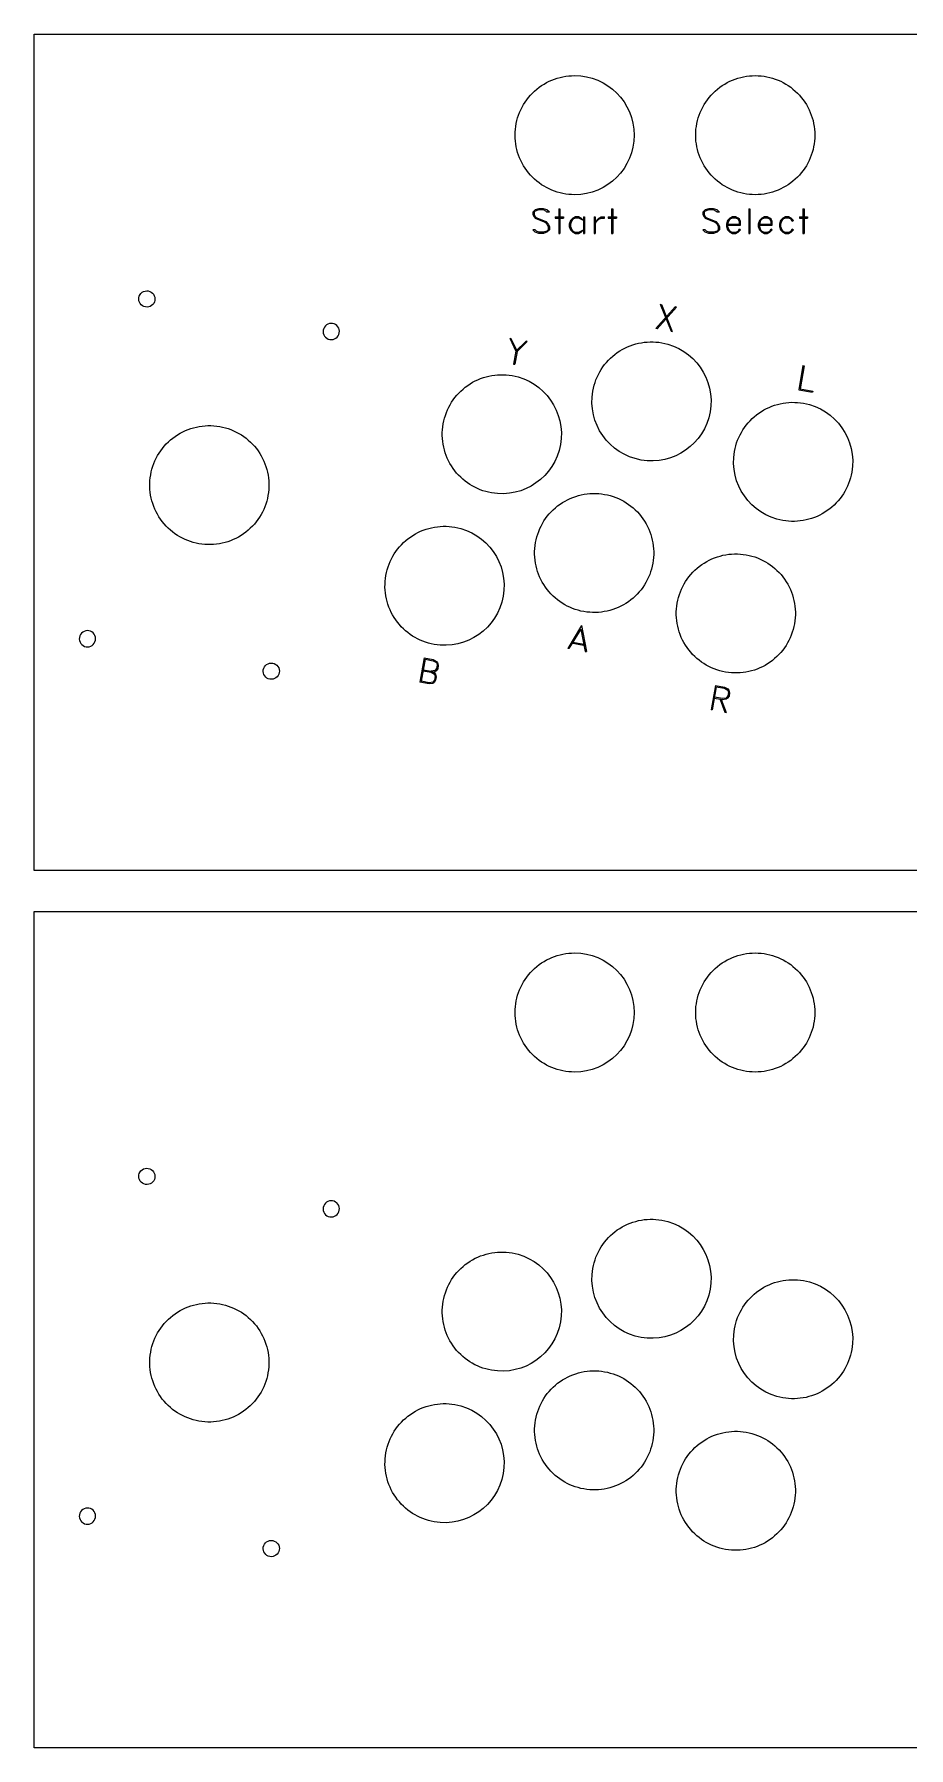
# Model space of a CAD drawing. Extents: x 223 to 1278, y 291 to 876.
# Drawn here: x 223.5 to 433.3, y 432 to 843.3 of the extents above; entities that cross this region are included whole.
import ezdxf

# ---------------------------------------------------------------- set-up
doc = ezdxf.new("R2010")
doc.units = 0
doc.layers.add('Decoration', color=7, linetype='CONTINUOUS')
doc.layers.add('Plan', color=7, linetype='CONTINUOUS')

msp = doc.modelspace()

# ---------------------------------------------------------------- linework, layer by layer
at = {"layer": 'Decoration', "color": 1}
for p, q in [((343.708643, 801.180873), (343.144198, 800.616429)), ((343.144198, 800.616429), (343.144198, 800.051984)), ((343.144198, 800.051984), (343.426421, 799.48754)), ((343.708643, 800.898651), (343.426421, 800.616429)), ((343.426421, 800.616429), (343.426421, 800.051984)), ((343.426421, 800.051984), (343.708643, 799.48754)), ((343.426421, 799.48754), (343.708643, 799.205318)), ((344.55531, 801.463096), (343.708643, 801.180873)), ((344.55531, 801.180873), (343.708643, 800.898651)), ((343.708643, 799.48754), (344.273087, 799.205318)), ((343.708643, 799.205318), (344.273087, 798.923096)), ((344.273087, 799.205318), (345.684198, 798.640873)), ((344.273087, 798.923096), (345.684198, 798.358651)), ((345.684198, 801.463096), (344.55531, 801.463096)), ((345.684198, 801.180873), (344.55531, 801.180873)), ((346.530865, 801.180873), (345.684198, 801.463096)), ((346.248643, 800.898651), (345.684198, 801.180873)), ((345.684198, 798.640873), (346.248643, 798.358651)), ((345.684198, 798.358651), (346.248643, 798.076429)), ((346.530865, 800.616429), (346.248643, 800.898651)), ((346.248643, 798.358651), (346.813087, 797.794207)), ((346.248643, 798.076429), (346.530865, 797.794207)), ((347.09531, 800.616429), (346.530865, 801.180873)), ((347.09531, 800.616429), (346.530865, 800.616429)), ((348.506421, 799.48754), (350.481976, 799.48754)), ((348.506421, 799.48754), (348.506421, 799.205318)), ((348.506421, 799.205318), (350.481976, 799.205318)), ((349.353087, 801.463096), (349.353087, 795.536429)), ((349.353087, 801.463096), (349.63531, 801.463096)), ((349.63531, 801.463096), (349.63531, 795.536429)), ((350.481976, 799.48754), (350.481976, 799.205318)), ((352.17531, 798.640873), (351.893087, 797.794207)), ((352.739754, 799.205318), (352.17531, 798.640873)), ((352.457532, 798.640873), (352.17531, 797.794207)), ((352.739754, 798.923096), (352.457532, 798.640873)), ((353.304198, 799.48754), (352.739754, 799.205318)), ((353.304198, 799.205318), (352.739754, 798.923096)), ((354.150865, 799.48754), (353.304198, 799.48754)), ((354.150865, 799.205318), (353.304198, 799.205318)), ((354.71531, 799.205318), (354.150865, 799.48754)), ((355.279754, 798.640873), (354.150865, 799.205318)), ((355.279754, 798.640873), (354.71531, 799.205318)), ((355.279754, 799.48754), (355.279754, 795.536429)), ((355.279754, 799.48754), (355.561976, 799.48754)), ((355.561976, 799.48754), (355.561976, 795.536429)), ((357.819754, 799.48754), (357.819754, 795.536429)), ((357.819754, 799.48754), (358.101976, 799.48754)), ((358.101976, 799.48754), (358.101976, 795.536429)), ((358.101976, 797.794207), (358.384198, 798.640873)), ((358.101976, 797.794207), (358.384198, 798.358651)), ((358.384198, 798.640873), (358.948643, 799.205318)), ((358.384198, 798.358651), (358.948643, 798.923096)), ((358.948643, 799.205318), (359.513087, 799.48754)), ((358.948643, 798.923096), (359.513087, 799.205318)), ((359.513087, 799.48754), (360.359754, 799.48754)), ((359.513087, 799.205318), (360.359754, 799.205318)), ((360.359754, 799.205318), (360.359754, 799.48754)), ((361.206421, 799.48754), (363.181976, 799.48754)), ((361.206421, 799.48754), (361.206421, 799.205318)), ((361.206421, 799.205318), (363.181976, 799.205318)), ((362.053087, 801.463096), (362.053087, 795.536429)), ((362.053087, 801.463096), (362.33531, 801.463096)), ((362.33531, 801.463096), (362.33531, 795.536429)), ((363.181976, 799.48754), (363.181976, 799.205318)), ((384.51744, 801.180873), (383.952996, 800.616429)), ((383.952996, 800.616429), (383.952996, 800.051984)), ((383.952996, 800.051984), (384.235218, 799.48754)), ((384.51744, 800.898651), (384.235218, 800.616429)), ((384.235218, 800.616429), (384.235218, 800.051984)), ((384.235218, 800.051984), (384.51744, 799.48754)), ((384.235218, 799.48754), (384.51744, 799.205318)), ((385.364107, 801.463096), (384.51744, 801.180873)), ((385.364107, 801.180873), (384.51744, 800.898651)), ((384.51744, 799.48754), (385.081884, 799.205318)), ((384.51744, 799.205318), (385.081884, 798.923096)), ((385.081884, 799.205318), (386.492996, 798.640873)), ((385.081884, 798.923096), (386.492996, 798.358651)), ((386.492996, 801.463096), (385.364107, 801.463096)), ((386.492996, 801.180873), (385.364107, 801.180873)), ((387.339662, 801.180873), (386.492996, 801.463096)), ((387.05744, 800.898651), (386.492996, 801.180873)), ((386.492996, 798.640873), (387.05744, 798.358651)), ((386.492996, 798.358651), (387.05744, 798.076429)), ((387.339662, 800.616429), (387.05744, 800.898651)), ((387.05744, 798.358651), (387.621884, 797.794207)), ((387.05744, 798.076429), (387.339662, 797.794207)), ((387.904107, 800.616429), (387.339662, 801.180873)), ((387.904107, 800.616429), (387.339662, 800.616429)), ((389.879662, 798.640873), (389.59744, 797.794207)), ((390.444107, 799.205318), (389.879662, 798.640873)), ((390.161884, 798.640873), (389.879662, 797.794207)), ((390.444107, 798.923096), (390.161884, 798.640873)), ((391.008551, 799.48754), (390.444107, 799.205318)), ((391.008551, 799.205318), (390.444107, 798.923096)), ((391.855218, 799.48754), (391.008551, 799.48754)), ((391.855218, 799.205318), (391.008551, 799.205318)), ((392.419662, 799.205318), (391.855218, 799.48754)), ((392.419662, 798.923096), (391.855218, 799.205318)), ((392.701884, 798.923096), (392.419662, 799.205318)), ((392.701884, 798.358651), (392.419662, 798.923096)), ((392.984107, 798.358651), (392.701884, 798.923096)), ((392.701884, 797.794207), (392.701884, 798.358651)), ((392.984107, 797.511984), (392.984107, 798.358651)), ((394.959662, 801.463096), (394.959662, 795.536429)), ((394.959662, 801.463096), (395.241884, 801.463096)), ((395.241884, 801.463096), (395.241884, 795.536429)), ((397.499662, 798.640873), (397.21744, 797.794207)), ((398.064107, 799.205318), (397.499662, 798.640873)), ((397.781884, 798.640873), (397.499662, 797.794207)), ((398.064107, 798.923096), (397.781884, 798.640873)), ((398.628551, 799.48754), (398.064107, 799.205318)), ((398.628551, 799.205318), (398.064107, 798.923096)), ((399.475218, 799.48754), (398.628551, 799.48754)), ((399.475218, 799.205318), (398.628551, 799.205318)), ((400.039662, 799.205318), (399.475218, 799.48754)), ((400.039662, 798.923096), (399.475218, 799.205318)), ((400.321884, 798.923096), (400.039662, 799.205318)), ((400.321884, 798.358651), (400.039662, 798.923096)), ((400.604107, 798.358651), (400.321884, 798.923096)), ((400.321884, 797.794207), (400.321884, 798.358651)), ((400.604107, 797.511984), (400.604107, 798.358651)), ((402.579662, 798.640873), (402.29744, 797.794207)), ((403.144107, 799.205318), (402.579662, 798.640873)), ((402.861884, 798.640873), (402.579662, 797.794207)), ((403.144107, 798.923096), (402.861884, 798.640873)), ((403.708551, 799.48754), (403.144107, 799.205318)), ((403.708551, 799.205318), (403.144107, 798.923096)), ((404.555218, 799.48754), (403.708551, 799.48754)), ((404.555218, 799.205318), (403.708551, 799.205318)), ((405.119662, 799.205318), (404.555218, 799.48754)), ((405.119662, 798.923096), (404.555218, 799.205318)), ((405.684107, 798.640873), (405.119662, 799.205318)), ((405.401884, 798.358651), (405.119662, 798.923096)), ((405.684107, 798.640873), (405.401884, 798.358651)), ((407.095218, 799.48754), (409.070773, 799.48754)), ((407.095218, 799.48754), (407.095218, 799.205318)), ((407.095218, 799.205318), (409.070773, 799.205318)), ((407.941884, 801.463096), (407.941884, 795.536429)), ((407.941884, 801.463096), (408.224107, 801.463096)), ((408.224107, 801.463096), (408.224107, 795.536429)), ((409.070773, 799.48754), (409.070773, 799.205318)), ((343.708643, 796.383096), (343.144198, 796.383096)), ((343.708643, 795.818651), (343.144198, 796.383096)), ((343.990865, 796.100873), (343.708643, 796.383096)), ((344.55531, 795.536429), (343.708643, 795.818651)), ((344.55531, 795.818651), (343.990865, 796.100873)), ((345.684198, 795.818651), (344.55531, 795.818651)), ((345.684198, 795.536429), (344.55531, 795.536429)), ((346.530865, 796.100873), (345.684198, 795.818651)), ((346.530865, 795.818651), (345.684198, 795.536429)), ((346.530865, 797.794207), (346.813087, 797.229762)), ((346.813087, 796.383096), (346.530865, 796.100873)), ((347.09531, 796.383096), (346.530865, 795.818651)), ((346.813087, 797.794207), (347.09531, 797.229762)), ((346.813087, 797.229762), (346.813087, 796.383096)), ((347.09531, 797.229762), (347.09531, 796.383096)), ((349.353087, 795.536429), (349.63531, 795.536429)), ((351.893087, 797.794207), (351.893087, 797.229762)), ((351.893087, 797.229762), (352.17531, 796.383096)), ((352.17531, 797.794207), (352.17531, 797.229762)), ((352.17531, 797.229762), (352.457532, 796.383096)), ((352.17531, 796.383096), (352.739754, 795.818651)), ((352.457532, 796.383096), (352.739754, 796.100873)), ((352.739754, 796.100873), (353.304198, 795.818651)), ((352.739754, 795.818651), (353.304198, 795.536429)), ((353.304198, 795.818651), (354.150865, 795.818651)), ((353.304198, 795.536429), (354.150865, 795.536429)), ((354.150865, 795.818651), (355.279754, 796.383096)), ((354.150865, 795.536429), (354.71531, 795.818651)), ((354.71531, 795.818651), (355.279754, 796.383096)), ((355.279754, 795.536429), (355.561976, 795.536429)), ((357.819754, 795.536429), (358.101976, 795.536429)), ((362.053087, 795.536429), (362.33531, 795.536429)), ((384.51744, 796.383096), (383.952996, 796.383096)), ((384.51744, 795.818651), (383.952996, 796.383096)), ((384.799662, 796.100873), (384.51744, 796.383096)), ((385.364107, 795.536429), (384.51744, 795.818651)), ((385.364107, 795.818651), (384.799662, 796.100873)), ((386.492996, 795.818651), (385.364107, 795.818651)), ((386.492996, 795.536429), (385.364107, 795.536429)), ((387.339662, 796.100873), (386.492996, 795.818651)), ((387.339662, 795.818651), (386.492996, 795.536429)), ((387.339662, 797.794207), (387.621884, 797.229762)), ((387.621884, 796.383096), (387.339662, 796.100873)), ((387.904107, 796.383096), (387.339662, 795.818651)), ((387.621884, 797.794207), (387.904107, 797.229762)), ((387.621884, 797.229762), (387.621884, 796.383096)), ((387.904107, 797.229762), (387.904107, 796.383096)), ((389.59744, 797.794207), (389.59744, 797.229762)), ((389.59744, 797.229762), (389.879662, 796.383096)), ((389.879662, 797.794207), (392.701884, 797.794207)), ((389.879662, 797.794207), (389.879662, 797.229762)), ((389.879662, 797.511984), (392.984107, 797.511984)), ((389.879662, 797.229762), (390.161884, 796.383096)), ((389.879662, 796.383096), (390.444107, 795.818651)), ((390.161884, 796.383096), (390.444107, 796.100873)), ((390.444107, 796.100873), (391.008551, 795.818651)), ((390.444107, 795.818651), (391.008551, 795.536429)), ((391.008551, 795.818651), (391.855218, 795.818651)), ((391.008551, 795.536429), (391.855218, 795.536429)), ((391.855218, 795.818651), (392.419662, 796.100873)), ((391.855218, 795.536429), (392.419662, 795.818651)), ((392.419662, 796.100873), (392.701884, 796.665318)), ((392.419662, 795.818651), (392.984107, 796.383096)), ((392.701884, 796.665318), (392.984107, 796.383096)), ((394.959662, 795.536429), (395.241884, 795.536429)), ((397.21744, 797.794207), (397.21744, 797.229762)), ((397.21744, 797.229762), (397.499662, 796.383096)), ((397.499662, 797.794207), (400.321884, 797.794207)), ((397.499662, 797.794207), (397.499662, 797.229762)), ((397.499662, 797.511984), (400.604107, 797.511984)), ((397.499662, 797.229762), (397.781884, 796.383096)), ((397.499662, 796.383096), (398.064107, 795.818651)), ((397.781884, 796.383096), (398.064107, 796.100873)), ((398.064107, 796.100873), (398.628551, 795.818651)), ((398.064107, 795.818651), (398.628551, 795.536429)), ((398.628551, 795.818651), (399.475218, 795.818651)), ((398.628551, 795.536429), (399.475218, 795.536429)), ((399.475218, 795.818651), (400.039662, 796.100873)), ((399.475218, 795.536429), (400.039662, 795.818651)), ((400.039662, 796.100873), (400.321884, 796.665318)), ((400.039662, 795.818651), (400.604107, 796.383096)), ((400.321884, 796.665318), (400.604107, 796.383096)), ((402.29744, 797.794207), (402.29744, 797.229762)), ((402.29744, 797.229762), (402.579662, 796.383096)), ((402.579662, 797.794207), (402.579662, 797.229762)), ((402.579662, 797.229762), (402.861884, 796.383096)), ((402.579662, 796.383096), (403.144107, 795.818651)), ((402.861884, 796.383096), (403.144107, 796.100873)), ((403.144107, 796.100873), (403.708551, 795.818651)), ((403.144107, 795.818651), (403.708551, 795.536429)), ((403.708551, 795.818651), (404.555218, 795.818651)), ((403.708551, 795.536429), (404.555218, 795.536429)), ((404.555218, 795.818651), (405.119662, 796.100873)), ((404.555218, 795.536429), (405.119662, 795.818651)), ((405.119662, 796.100873), (405.401884, 796.665318)), ((405.119662, 795.818651), (405.684107, 796.383096)), ((405.401884, 796.665318), (405.684107, 796.383096)), ((407.941884, 795.536429), (408.224107, 795.536429)), ((377.32749, 777.889595), (372.685189, 772.690065)), ((377.605423, 777.84059), (372.963121, 772.641057)), ((373.71434, 778.526692), (376.298339, 772.052968)), ((373.71434, 778.526692), (373.992273, 778.477684)), ((373.992273, 778.477684), (376.576271, 772.003961)), ((377.605423, 777.84059), (377.32749, 777.889595)), ((337.606064, 770.357205), (339.061535, 767.234809)), ((337.606064, 770.357205), (337.884, 770.308197)), ((337.884, 770.308197), (339.339468, 767.185801)), ((341.49715, 769.671103), (339.061535, 767.234809)), ((341.775082, 769.622095), (339.339468, 767.185801)), ((341.775082, 769.622095), (341.49715, 769.671103)), ((372.963121, 772.641057), (372.685189, 772.690065)), ((376.298339, 772.052968), (376.576271, 772.003961)), ((339.061535, 767.234809), (338.522454, 764.177526)), ((339.339468, 767.185801), (338.800386, 764.128518)), ((338.522454, 764.177526), (338.800386, 764.128518)), ((407.965252, 763.832174), (406.936101, 757.995547)), ((408.243185, 763.783169), (407.263055, 758.224475)), ((407.965252, 763.832174), (408.243185, 763.783169)), ((406.936101, 757.995547), (410.271318, 757.407458)), ((407.263055, 758.224475), (410.32034, 757.685393)), ((410.32034, 757.685393), (410.271318, 757.407458)), ((354.782478, 701.375163), (351.529839, 695.930596)), ((354.635441, 700.54136), (351.807772, 695.881589)), ((354.635441, 700.54136), (355.698854, 695.195484)), ((354.782478, 701.375163), (355.976786, 695.146476)), ((351.807772, 695.881589), (351.529839, 695.930596)), ((352.330758, 697.222254), (355.665975, 696.634165)), ((352.657684, 697.451182), (355.437036, 696.961108)), ((355.698854, 695.195484), (355.976786, 695.146476)), ((317.028189, 693.622408), (315.999035, 687.785782)), ((317.257117, 693.295468), (316.325978, 688.014709)), ((317.028189, 693.622408), (319.251666, 693.230351)), ((317.257117, 693.295468), (319.202661, 692.952415)), ((319.202661, 692.952415), (319.987456, 692.527459)), ((319.251666, 693.230351), (320.036464, 692.805392)), ((320.020355, 691.088778), (319.644403, 690.581915)), ((319.987456, 692.527459), (320.167375, 691.922581)), ((320.167375, 691.922581), (320.020355, 691.088778)), ((320.036464, 692.805392), (320.265391, 692.478451)), ((320.265391, 692.478451), (320.445311, 691.873573)), ((320.445311, 691.873573), (320.29829, 691.03977)), ((318.222511, 687.393721), (315.999035, 687.785782)), ((318.271519, 687.671657), (316.325978, 688.014709)), ((316.767043, 690.516121), (318.712585, 690.173068)), ((316.816051, 690.794056), (318.761593, 690.451004)), ((319.105322, 687.524636), (318.222511, 687.393721)), ((319.15433, 687.802568), (318.271519, 687.671657)), ((319.595398, 690.30398), (318.712585, 690.173068)), ((318.712585, 690.173068), (319.497383, 689.748112)), ((319.644403, 690.581915), (318.761593, 690.451004)), ((318.761593, 690.451004), (319.546391, 690.026048)), ((319.432265, 687.753563), (319.105322, 687.524636)), ((319.530281, 688.309431), (319.15433, 687.802568)), ((319.808214, 688.260423), (319.432265, 687.753563)), ((319.497383, 689.748112), (319.677302, 689.143237)), ((319.677302, 689.143237), (319.530281, 688.309431)), ((319.546391, 690.026048), (319.775318, 689.699104)), ((319.922339, 690.532907), (319.595398, 690.30398)), ((319.775318, 689.699104), (319.955237, 689.094229)), ((319.955237, 689.094229), (319.808214, 688.260423)), ((320.29829, 691.03977), (319.922339, 690.532907)), ((386.944241, 687.02241), (385.915089, 681.185784)), ((386.944241, 687.02241), (389.167728, 686.630353)), ((387.173179, 686.69547), (386.193022, 681.136776)), ((388.628656, 683.57307), (386.6831, 683.916123)), ((388.67765, 683.851006), (386.732122, 684.194058)), ((387.173179, 686.69547), (389.118706, 686.352417)), ((388.072763, 683.671086), (389.250307, 680.597695)), ((388.350723, 683.622078), (389.528239, 680.548687)), ((389.511447, 683.703982), (388.628656, 683.57307)), ((389.560469, 683.981917), (388.67765, 683.851006)), ((389.118706, 686.352417), (389.90351, 685.927461)), ((389.167728, 686.630353), (389.952532, 686.205394)), ((389.838401, 683.932909), (389.511447, 683.703982)), ((389.936417, 684.48878), (389.560469, 683.981917)), ((390.21435, 684.439772), (389.838401, 683.932909)), ((389.90351, 685.927461), (390.083427, 685.322583)), ((390.083427, 685.322583), (389.936417, 684.48878)), ((389.952532, 686.205394), (390.181442, 685.878453)), ((390.181442, 685.878453), (390.361359, 685.273575)), ((390.361359, 685.273575), (390.21435, 684.439772)), ((386.193022, 681.136776), (385.915089, 681.185784)), ((389.250307, 680.597695), (389.528239, 680.548687))]:
    msp.add_line(p, q, dxfattribs=at)
at = {"layer": 'Decoration', "color": 7}
for p, q in [((252.429958, 779.460676), (252.429958, 779.460676)), ((292.835445, 772.336041), (292.835445, 772.336041)), ((385.684852, 752.731369), (385.684852, 752.731369)), ((349.770325, 744.848098), (349.770325, 744.848098)), ((419.680918, 738.216816), (419.680918, 738.216816)), ((279.576032, 732.628985), (279.576032, 732.628985)), ((371.934703, 716.343651), (371.934703, 716.343651)), ((336.020148, 708.460385), (336.020148, 708.460385)), ((405.930712, 701.829049), (405.930712, 701.829049)), ((238.166031, 697.885597), (238.166031, 697.885597)), ((278.455213, 690.781527), (278.455213, 690.781527)), ((252.429958, 568.837408), (252.429958, 568.837408)), ((292.835445, 561.712773), (292.835445, 561.712773)), ((385.684852, 542.108101), (385.684852, 542.108101)), ((349.770325, 534.22483), (349.770325, 534.22483)), ((419.680918, 527.593548), (419.680918, 527.593548)), ((279.576032, 522.005717), (279.576032, 522.005717)), ((371.934703, 505.720383), (371.934703, 505.720383)), ((336.020148, 497.837117), (336.020148, 497.837117)), ((405.930712, 491.205781), (405.930712, 491.205781)), ((238.166031, 487.262329), (238.166031, 487.262329)), ((278.455213, 480.158259), (278.455213, 480.158259))]:
    msp.add_line(p, q, dxfattribs=at)
for points in [[(249.389496, 781.397679), (249.813365, 781.694479), (250.337777, 781.810741), (250.847366, 781.720887)], [(250.847366, 781.720887), (251.356955, 781.631032), (251.809977, 781.342423), (252.106771, 780.91855)], [(250.169775, 777.878079), (249.108621, 778.06519), (248.400069, 779.077108), (248.587178, 780.138262)], [(248.587178, 780.138262), (248.677025, 780.647852), (248.965628, 781.100879), (249.389496, 781.397679)], [(252.429958, 779.460676), (252.242847, 778.399522), (251.230929, 777.69097), (250.169775, 777.878079)], [(252.106771, 780.91855), (252.403565, 780.494678), (252.519819, 779.970264), (252.429958, 779.460676)], [(295.095628, 773.918638), (294.034474, 774.105748), (293.022556, 773.397195), (292.835445, 772.336041)], [(296.678225, 771.658455), (296.865335, 772.71961), (296.156782, 773.731527), (295.095628, 773.918638)], [(292.835445, 772.336041), (292.648336, 771.274887), (293.356889, 770.262969), (294.418043, 770.075858)], [(294.418043, 770.075858), (295.479197, 769.888749), (296.491115, 770.597301), (296.678225, 771.658455)], [(363.411801, 766.92088), (366.516866, 769.09507), (370.358449, 769.946727), (374.091446, 769.288497)], [(374.091446, 769.288497), (381.865, 767.917802), (387.055544, 760.504924), (385.684852, 752.731369)], [(357.534314, 757.695071), (358.192541, 761.428068), (360.306737, 764.746691), (363.411801, 766.92088)], [(327.497267, 759.037608), (330.602331, 761.211797), (334.443914, 762.063455), (338.17691, 761.405226)], [(338.17691, 761.405226), (345.950467, 760.034535), (351.141016, 752.621656), (349.770325, 744.848098)], [(321.619781, 749.8118), (322.278008, 753.544796), (324.392203, 756.863419), (327.497267, 759.037608)], [(369.127749, 741.137971), (361.354197, 742.508654), (356.163641, 749.921516), (357.534314, 757.695071)], [(397.407868, 752.406325), (400.512932, 754.580514), (404.354515, 755.432171), (408.087511, 754.773941)], [(408.087511, 754.773941), (415.861064, 753.403245), (421.051608, 745.99037), (419.680918, 738.216816)], [(257.302965, 746.818495), (260.408029, 748.992684), (264.249611, 749.844342), (267.982607, 749.186113)], [(267.982607, 749.186113), (271.715603, 748.527886), (275.034225, 746.413691), (277.208414, 743.308627)], [(323.987399, 739.132158), (321.81321, 742.237222), (320.961552, 746.078804), (321.619781, 749.8118)], [(385.684852, 752.731369), (384.314152, 744.95783), (376.901293, 739.767294), (369.127749, 741.137971)], [(391.53038, 743.180517), (392.188607, 746.913514), (394.302803, 750.232136), (397.407868, 752.406325)], [(251.425479, 737.592687), (252.083706, 741.325683), (254.197901, 744.644306), (257.302965, 746.818495)], [(349.770325, 744.848098), (348.399638, 737.074541), (340.986765, 731.883988), (333.213208, 733.254672)], [(277.208414, 743.308627), (279.382603, 740.203563), (280.234261, 736.361981), (279.576032, 732.628985)], [(403.123787, 726.623389), (395.350232, 727.994085), (390.159688, 735.406962), (391.53038, 743.180517)], [(253.793097, 726.913045), (251.618908, 730.018109), (250.76725, 733.859692), (251.425479, 737.592687)], [(333.213208, 733.254672), (329.480211, 733.912898), (326.161589, 736.027093), (323.987399, 739.132158)], [(419.680918, 738.216816), (419.022691, 734.483819), (416.908496, 731.165196), (413.803431, 728.991006)], [(279.576032, 732.628985), (278.917805, 728.895989), (276.80361, 725.577367), (273.698546, 723.403177)], [(349.661624, 730.533162), (352.766689, 732.707351), (356.608272, 733.559009), (360.341268, 732.900779)], [(360.341268, 732.900779), (364.074266, 732.242554), (367.392891, 730.12836), (369.567082, 727.023296)], [(343.784137, 721.307353), (344.442364, 725.040349), (346.556559, 728.358972), (349.661624, 730.533162)], [(413.803431, 728.991006), (410.698366, 726.816817), (406.856783, 725.965159), (403.123787, 726.623389)], [(263.018904, 721.035559), (259.285908, 721.693786), (255.967286, 723.807981), (253.793097, 726.913045)], [(313.747107, 722.64989), (316.852171, 724.824079), (320.693754, 725.675737), (324.426749, 725.017508)], [(324.426749, 725.017508), (332.200298, 723.646808), (337.390836, 716.233936), (336.020148, 708.460385)], [(369.567082, 727.023296), (371.741273, 723.918231), (372.592932, 720.076648), (371.934703, 716.343651)], [(273.698546, 723.403177), (270.593482, 721.228988), (266.7519, 720.377331), (263.018904, 721.035559)], [(307.869621, 713.424082), (308.527848, 717.157078), (310.642043, 720.4757), (313.747107, 722.64989)], [(346.15176, 710.62771), (343.977569, 713.732773), (343.125909, 717.574356), (343.784137, 721.307353)], [(371.934703, 716.343651), (371.276476, 712.610655), (369.16228, 709.292032), (366.057216, 707.117843)], [(377.780146, 706.792751), (378.438373, 710.525748), (380.552569, 713.844371), (383.657633, 716.018561)], [(383.657633, 716.018561), (386.762698, 718.19275), (390.604281, 719.044407), (394.337278, 718.386178)], [(394.337278, 718.386178), (398.070275, 717.727953), (401.3889, 715.613759), (403.563091, 712.508694)], [(310.237239, 702.744439), (308.06305, 705.849503), (307.211392, 709.691086), (307.869621, 713.424082)], [(403.563091, 712.508694), (405.737282, 709.40363), (406.588941, 705.562046), (405.930712, 701.829049)], [(336.020148, 708.460385), (334.649463, 700.686834), (327.236601, 695.49628), (319.463047, 696.866953)], [(355.377572, 704.750227), (351.644575, 705.408452), (348.325951, 707.522646), (346.15176, 710.62771)], [(366.057216, 707.117843), (362.952151, 704.943654), (359.110568, 704.091997), (355.377572, 704.750227)], [(380.147769, 696.113108), (377.973578, 699.218172), (377.121918, 703.059755), (377.780146, 706.792751)], [(235.125575, 699.822582), (234.701709, 699.525787), (234.413104, 699.072768), (234.323251, 698.563183)], [(236.583434, 700.145783), (236.07385, 700.235636), (235.549442, 700.119377), (235.125575, 699.822582)], [(237.842832, 699.343456), (237.546038, 699.767323), (237.093019, 700.055929), (236.583434, 700.145783)], [(238.166031, 697.885597), (238.255885, 698.395182), (238.139627, 698.919589), (237.842832, 699.343456)], [(319.463047, 696.866953), (315.730051, 697.52518), (312.411429, 699.639375), (310.237239, 702.744439)], [(405.930712, 701.829049), (405.272485, 698.096053), (403.158289, 694.777431), (400.053225, 692.603242)], [(234.323251, 698.563183), (234.136142, 697.502029), (234.844694, 696.490111), (235.905848, 696.303)], [(235.905848, 696.303), (236.967002, 696.115891), (237.97892, 696.824443), (238.166031, 697.885597)], [(389.373581, 690.235626), (385.640584, 690.893851), (382.32196, 693.008044), (380.147769, 696.113108)], [(278.455213, 690.781527), (278.545066, 691.291112), (278.833671, 691.744131), (279.257537, 692.040926)], [(279.257537, 692.040926), (279.681404, 692.337722), (280.205811, 692.45398), (280.715396, 692.364127)], [(280.715396, 692.364127), (281.224981, 692.274273), (281.678, 691.985668), (281.974794, 691.561801)], [(281.974794, 691.561801), (282.271589, 691.137934), (282.387846, 690.613526), (282.297993, 690.103941)], [(400.053225, 692.603242), (396.94816, 690.429053), (393.106577, 689.577396), (389.373581, 690.235626)], [(280.03781, 688.521344), (278.976656, 688.708455), (278.268103, 689.720373), (278.455213, 690.781527)], [(282.297993, 690.103941), (282.110882, 689.042787), (281.098964, 688.334235), (280.03781, 688.521344)], [(250.169775, 567.254811), (249.108621, 567.441922), (248.400069, 568.45384), (248.587178, 569.514994)], [(248.587178, 569.514994), (248.677025, 570.024584), (248.965628, 570.477611), (249.389496, 570.774411)], [(249.389496, 570.774411), (249.813365, 571.071211), (250.337777, 571.187473), (250.847366, 571.097619)], [(252.429958, 568.837408), (252.242847, 567.776254), (251.230929, 567.067702), (250.169775, 567.254811)], [(250.847366, 571.097619), (251.356955, 571.007764), (251.809977, 570.719155), (252.106771, 570.295282)], [(252.106771, 570.295282), (252.403565, 569.87141), (252.519819, 569.346996), (252.429958, 568.837408)], [(292.835445, 561.712773), (292.648336, 560.651619), (293.356889, 559.639701), (294.418043, 559.45259)], [(295.095628, 563.29537), (294.034474, 563.48248), (293.022556, 562.773927), (292.835445, 561.712773)], [(294.418043, 559.45259), (295.479197, 559.265481), (296.491115, 559.974033), (296.678225, 561.035187)], [(296.678225, 561.035187), (296.865335, 562.096342), (296.156782, 563.108259), (295.095628, 563.29537)], [(357.534314, 547.071803), (358.192541, 550.8048), (360.306737, 554.123423), (363.411801, 556.297612)], [(363.411801, 556.297612), (366.516866, 558.471802), (370.358449, 559.323459), (374.091446, 558.665229)], [(374.091446, 558.665229), (381.865, 557.294534), (387.055544, 549.881656), (385.684852, 542.108101)], [(327.497267, 548.41434), (330.602331, 550.588529), (334.443914, 551.440187), (338.17691, 550.781958)], [(321.619781, 539.188532), (322.278008, 542.921528), (324.392203, 546.240151), (327.497267, 548.41434)], [(338.17691, 550.781958), (345.950467, 549.411267), (351.141016, 541.998388), (349.770325, 534.22483)], [(369.127749, 530.514703), (361.354197, 531.885386), (356.163641, 539.298248), (357.534314, 547.071803)], [(397.407868, 541.783057), (400.512932, 543.957246), (404.354515, 544.808903), (408.087511, 544.150673)], [(408.087511, 544.150673), (415.861064, 542.779977), (421.051608, 535.367102), (419.680918, 527.593548)], [(257.302965, 536.195227), (260.408029, 538.369416), (264.249611, 539.221074), (267.982607, 538.562845)], [(323.987399, 528.50889), (321.81321, 531.613954), (320.961552, 535.455536), (321.619781, 539.188532)], [(385.684852, 542.108101), (384.314152, 534.334562), (376.901293, 529.144027), (369.127749, 530.514703)], [(391.53038, 532.55725), (392.188607, 536.290246), (394.302803, 539.608868), (397.407868, 541.783057)], [(251.425479, 526.969419), (252.083706, 530.702415), (254.197901, 534.021038), (257.302965, 536.195227)], [(267.982607, 538.562845), (271.715603, 537.904618), (275.034225, 535.790423), (277.208414, 532.685359)], [(277.208414, 532.685359), (279.382603, 529.580295), (280.234261, 525.738713), (279.576032, 522.005717)], [(349.770325, 534.22483), (348.399638, 526.451273), (340.986765, 521.26072), (333.213208, 522.631404)], [(403.123787, 516.000121), (395.350232, 517.370817), (390.159688, 524.783694), (391.53038, 532.55725)], [(253.793097, 516.289777), (251.618908, 519.394841), (250.76725, 523.236424), (251.425479, 526.969419)], [(333.213208, 522.631404), (329.480211, 523.28963), (326.161589, 525.403825), (323.987399, 528.50889)], [(419.680918, 527.593548), (419.022691, 523.860551), (416.908496, 520.541928), (413.803431, 518.367738)], [(349.661624, 519.909894), (352.766689, 522.084083), (356.608272, 522.935741), (360.341268, 522.277511)], [(279.576032, 522.005717), (278.917805, 518.272721), (276.80361, 514.954099), (273.698546, 512.77991)], [(343.784137, 510.684085), (344.442364, 514.417081), (346.556559, 517.735704), (349.661624, 519.909894)], [(360.341268, 522.277511), (364.074266, 521.619286), (367.392891, 519.505092), (369.567082, 516.400028)], [(413.803431, 518.367738), (410.698366, 516.193549), (406.856783, 515.341891), (403.123787, 516.000121)], [(263.018904, 510.412291), (259.285908, 511.070518), (255.967286, 513.184713), (253.793097, 516.289777)], [(313.747107, 512.026622), (316.852171, 514.200811), (320.693754, 515.052469), (324.426749, 514.39424)], [(324.426749, 514.39424), (332.200298, 513.02354), (337.390836, 505.610668), (336.020148, 497.837117)], [(369.567082, 516.400028), (371.741273, 513.294963), (372.592932, 509.45338), (371.934703, 505.720383)], [(273.698546, 512.77991), (270.593482, 510.60572), (266.7519, 509.754063), (263.018904, 510.412291)], [(307.869621, 502.800814), (308.527848, 506.53381), (310.642043, 509.852432), (313.747107, 512.026622)], [(346.15176, 500.004442), (343.977569, 503.109505), (343.125909, 506.951088), (343.784137, 510.684085)], [(383.657633, 505.395293), (386.762698, 507.569482), (390.604281, 508.421139), (394.337278, 507.76291)], [(394.337278, 507.76291), (398.070275, 507.104685), (401.3889, 504.990491), (403.563091, 501.885426)], [(310.237239, 492.121171), (308.06305, 495.226235), (307.211392, 499.067818), (307.869621, 502.800814)], [(371.934703, 505.720383), (371.276476, 501.987387), (369.16228, 498.668764), (366.057216, 496.494575)], [(377.780146, 496.169483), (378.438373, 499.90248), (380.552569, 503.221103), (383.657633, 505.395293)], [(403.563091, 501.885426), (405.737282, 498.780362), (406.588941, 494.938778), (405.930712, 491.205781)], [(336.020148, 497.837117), (334.649463, 490.063566), (327.236601, 484.873012), (319.463047, 486.243685)], [(355.377572, 494.126959), (351.644575, 494.785184), (348.325951, 496.899378), (346.15176, 500.004442)], [(366.057216, 496.494575), (362.952151, 494.320386), (359.110568, 493.468729), (355.377572, 494.126959)], [(380.147769, 485.48984), (377.973578, 488.594904), (377.121918, 492.436487), (377.780146, 496.169483)], [(236.583434, 489.522515), (236.07385, 489.612368), (235.549442, 489.496109), (235.125575, 489.199314)], [(237.842832, 488.720188), (237.546038, 489.144056), (237.093019, 489.432661), (236.583434, 489.522515)], [(319.463047, 486.243685), (315.730051, 486.901912), (312.411429, 489.016107), (310.237239, 492.121171)], [(405.930712, 491.205781), (405.272485, 487.472785), (403.158289, 484.154163), (400.053225, 481.979974)], [(234.323251, 487.939915), (234.136142, 486.878761), (234.844694, 485.866843), (235.905848, 485.679732)], [(235.125575, 489.199314), (234.701709, 488.902519), (234.413104, 488.4495), (234.323251, 487.939915)], [(235.905848, 485.679732), (236.967002, 485.492623), (237.97892, 486.201175), (238.166031, 487.262329)], [(238.166031, 487.262329), (238.255885, 487.771914), (238.139627, 488.296321), (237.842832, 488.720188)], [(389.373581, 479.612358), (385.640584, 480.270583), (382.32196, 482.384776), (380.147769, 485.48984)], [(278.455213, 480.158259), (278.545066, 480.667844), (278.833671, 481.120863), (279.257537, 481.417659)], [(279.257537, 481.417659), (279.681404, 481.714454), (280.205811, 481.830712), (280.715396, 481.740859)], [(280.715396, 481.740859), (281.224981, 481.651005), (281.678, 481.3624), (281.974794, 480.938533)], [(400.053225, 481.979974), (396.94816, 479.805785), (393.106577, 478.954128), (389.373581, 479.612358)], [(280.03781, 477.898076), (278.976656, 478.085187), (278.268103, 479.097105), (278.455213, 480.158259)], [(282.297993, 479.480673), (282.110882, 478.41952), (281.098964, 477.710967), (280.03781, 477.898076)], [(281.974794, 480.938533), (282.271589, 480.514666), (282.387846, 479.990258), (282.297993, 479.480673)]]:
    msp.add_open_spline(points, degree=3, dxfattribs=at)
at = {"layer": 'Plan', "color": 7}
for p, q in [((223.488129, 843.344188), (643.199769, 843.344188)), ((223.488129, 642.632541), (223.488129, 843.344188)), ((367.45547, 819.128429), (367.45547, 819.128429)), ((410.804295, 819.128429), (410.804295, 819.128429)), ((643.199769, 642.632541), (223.488129, 642.632541)), ((223.488129, 632.720919), (643.199769, 632.720919)), ((223.488129, 432.009278), (223.488129, 632.720919)), ((367.45547, 608.50516), (367.45547, 608.50516)), ((410.804295, 608.50516), (410.804295, 608.50516)), ((643.199769, 432.009278), (223.488129, 432.009278))]:
    msp.add_line(p, q, dxfattribs=at)
for points in [[(343.056824, 829.234691), (345.737172, 831.915038), (349.372504, 833.420841), (353.163087, 833.420839)], [(353.163087, 833.420839), (361.056558, 833.420826), (367.455472, 827.021899), (367.45547, 819.128429)], [(386.405623, 829.23469), (389.08597, 831.915037), (392.721301, 833.42084), (396.511884, 833.420839)], [(396.511884, 833.420839), (400.302468, 833.42084), (403.937799, 831.915037), (406.618146, 829.23469)], [(338.870674, 819.128429), (338.870673, 822.919012), (340.376476, 826.554344), (343.056824, 829.234691)], [(382.219474, 819.128429), (382.219473, 822.919012), (383.725276, 826.554343), (386.405623, 829.23469)], [(406.618146, 829.23469), (409.298493, 826.554343), (410.804296, 822.919012), (410.804295, 819.128429)], [(343.056824, 809.022166), (340.376476, 811.702513), (338.870673, 815.337845), (338.870674, 819.128429)], [(367.45547, 819.128429), (367.455472, 811.234958), (361.056558, 804.836032), (353.163087, 804.836018)], [(386.405623, 809.022167), (383.725276, 811.702514), (382.219473, 815.337845), (382.219474, 819.128429)], [(410.804295, 819.128429), (410.804296, 815.337845), (409.298493, 811.702514), (406.618146, 809.022167)], [(353.163087, 804.836018), (349.372504, 804.836016), (345.737172, 806.341819), (343.056824, 809.022166)], [(396.511884, 804.836018), (392.721301, 804.836017), (389.08597, 806.34182), (386.405623, 809.022167)], [(406.618146, 809.022167), (403.937799, 806.34182), (400.302468, 804.836017), (396.511884, 804.836018)], [(343.056824, 618.611423), (345.737172, 621.29177), (349.372504, 622.797573), (353.163087, 622.797571)], [(353.163087, 622.797571), (361.056558, 622.797557), (367.455472, 616.39863), (367.45547, 608.50516)], [(386.405623, 618.611422), (389.08597, 621.291769), (392.721301, 622.797572), (396.511884, 622.797571)], [(396.511884, 622.797571), (400.302468, 622.797572), (403.937799, 621.291769), (406.618146, 618.611422)], [(338.870674, 608.50516), (338.870673, 612.295744), (340.376476, 615.931076), (343.056824, 618.611423)], [(382.219474, 608.50516), (382.219473, 612.295743), (383.725276, 615.931075), (386.405623, 618.611422)], [(406.618146, 618.611422), (409.298493, 615.931075), (410.804296, 612.295743), (410.804295, 608.50516)], [(343.056824, 598.398898), (340.376476, 601.079245), (338.870673, 604.714576), (338.870674, 608.50516)], [(367.45547, 608.50516), (367.455472, 600.61169), (361.056558, 594.212763), (353.163087, 594.212749)], [(386.405623, 598.398899), (383.725276, 601.079246), (382.219473, 604.714577), (382.219474, 608.50516)], [(410.804295, 608.50516), (410.804296, 604.714577), (409.298493, 601.079246), (406.618146, 598.398899)], [(353.163087, 594.212749), (349.372504, 594.212748), (345.737172, 595.71855), (343.056824, 598.398898)], [(396.511884, 594.212749), (392.721301, 594.212749), (389.08597, 595.718551), (386.405623, 598.398899)], [(406.618146, 598.398899), (403.937799, 595.718551), (400.302468, 594.212749), (396.511884, 594.212749)]]:
    msp.add_open_spline(points, degree=3, dxfattribs=at)

doc.saveas('drawing.dxf')
